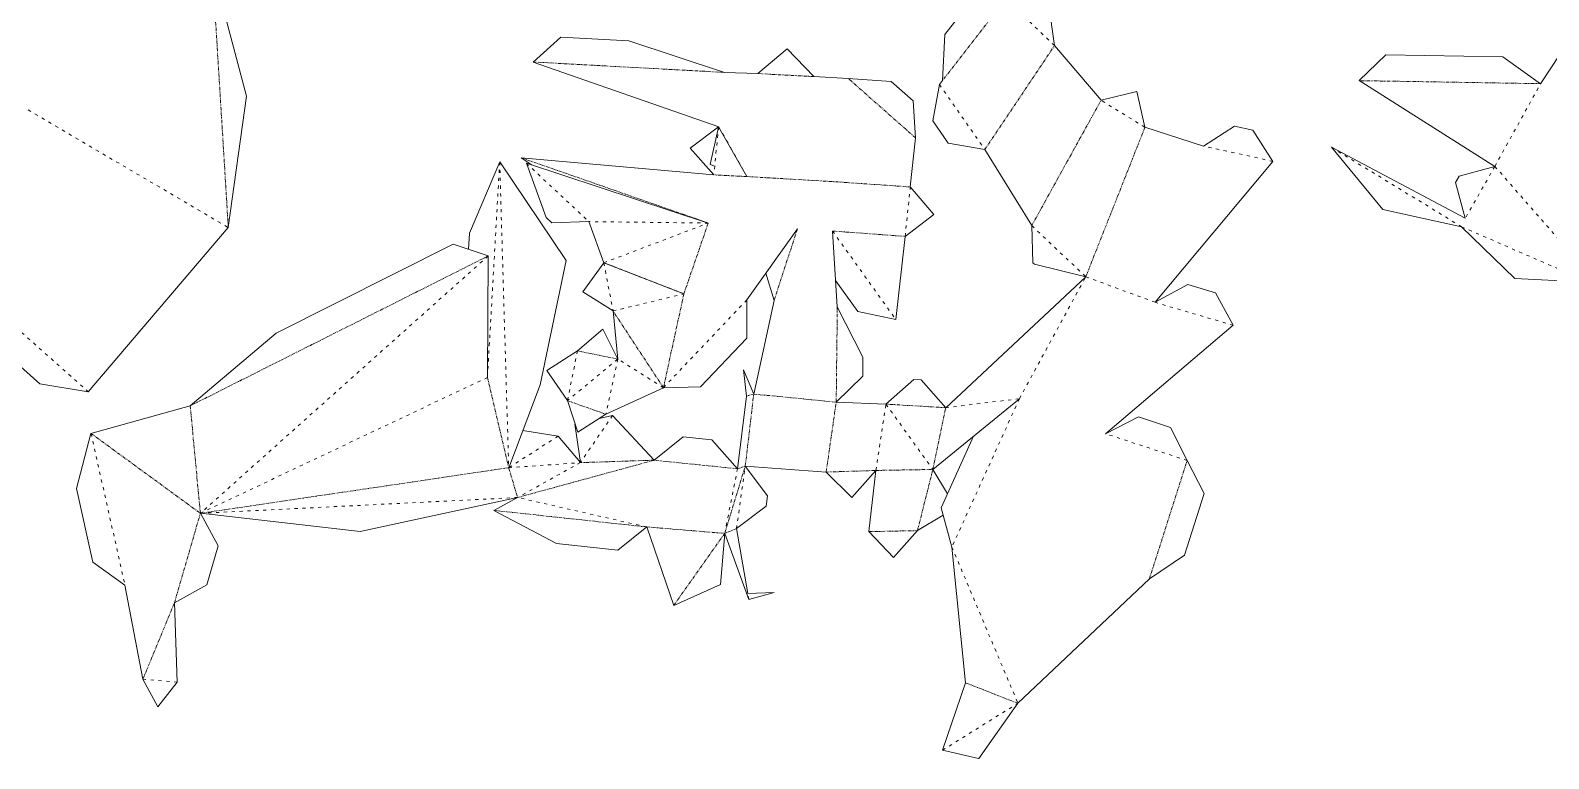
# Model space of a CAD drawing. Extents: x 0 to 2324, y 0 to 839.
# Drawn here: x 300.2 to 589.8, y 0 to 138.9 of the extents above; entities that cross this region are included whole.
import ezdxf

# ---------------------------------------------------------------- set-up
doc = ezdxf.new("R2010")
doc.units = 0
doc.header["$LTSCALE"] = 0.05
doc.header["$MEASUREMENT"] = 0
doc.linetypes.add('ACAD_ISO03W100', pattern=[30, 12, -18])
doc.linetypes.add('ACAD_ISO12W100', pattern=[21, 12, -3, 0, -3, 0, -3])
for name, color, linetype in [('CutLine', 7, 'Continuous'), ('MountainLine', 7, 'Continuous'), ('ValleyLine', 7, 'Continuous')]:
    doc.layers.add(name, color=color, linetype=linetype)

msp = doc.modelspace()

# ---------------------------------------------------------------- linework, layer by layer
at = {"layer": 'CutLine', "color": 1, "linetype": 'Continuous', "lineweight": 0}
for p, q in [((341.453271, 126.323052), (334.941248, 150.782625)), ((479.317141, 143.998659), (474.679019, 138.039689)), ((495.590195, 135.956692), (494.430888, 144.015967)), ((595.765306, 140.009305), (588.30454, 128.693955)), ((401.415858, 137.546743), (396.152161, 132.825145)), ((414.38859, 136.842457), (401.415858, 137.546743)), ((432.613932, 130.845646), (414.38859, 136.842457)), ((474.679019, 138.039689), (474.210808, 129.297717)), ((444.603718, 135.323055), (438.985044, 130.611539)), ((449.697391, 130.048363), (444.603718, 135.323055)), ((504.452867, 125.521107), (495.590195, 135.956692)), ((558.785619, 134.185814), (553.703127, 129.26969)), ((581.10571, 133.814429), (558.785619, 134.185814)), ((588.30454, 128.693955), (581.10571, 133.814429)), ((396.152161, 132.825145), (431.534922, 120.481833)), ((438.984456, 130.611126), (432.613932, 130.845646)), ((456.251063, 129.690564), (449.697391, 130.048363)), ((464.444288, 129.125537), (456.251063, 129.690564)), ((468.631443, 125.427714), (464.444288, 129.125537)), ((473.619602, 128.545079), (472.384863, 121.58265)), ((474.210808, 129.297717), (473.619602, 128.545079)), ((553.703127, 129.26969), (579.567692, 112.924601)), ((337.98411, 101.250316), (341.453271, 126.323052)), ((469.069422, 118.370223), (468.631443, 125.427714)), ((511.251784, 127.224416), (504.452867, 125.521107)), ((512.833939, 120.396289), (511.251784, 127.224416)), ((431.519077, 120.464062), (426.082365, 116.388213)), ((431.509824, 120.372376), (429.88026, 113.265426)), ((436.922922, 110.974268), (431.519077, 120.464062)), ((431.534922, 120.481833), (431.527468, 120.449326)), ((472.384863, 121.58265), (475.325396, 117.374313)), ((523.980253, 116.794641), (512.833939, 120.396289)), ((529.938296, 120.602752), (523.980253, 116.794641)), ((533.408801, 119.838751), (529.938296, 120.602752)), ((537.216913, 113.880707), (533.408801, 119.838751)), ((426.082365, 116.388213), (430.595119, 111.308308)), ((468.07173, 108.99887), (469.069422, 118.370223)), ((475.325396, 117.374313), (482.287825, 116.139573)), ((482.287825, 116.139573), (491.241881, 101.623992)), ((548.402803, 116.556722), (558.218936, 104.71617)), ((573.939875, 103.04645), (548.402803, 116.556722)), ((389.750089, 113.766015), (383.973429, 100.213236)), ((402.450488, 94.989584), (389.750089, 113.766015)), ((393.875259, 114.551053), (395.925023, 113.165616)), ((430.595119, 111.308308), (393.875259, 114.551053)), ((394.837617, 113.523042), (398.599895, 103.172331)), ((429.529845, 102.119835), (394.837617, 113.523042)), ((429.88026, 113.265426), (430.763735, 112.979168)), ((514.778771, 87.002907), (537.216913, 113.880707)), ((436.916474, 110.985591), (436.923447, 110.983332)), ((572.74818, 111.055308), (572.070582, 109.865962)), ((579.567692, 112.924601), (572.74818, 111.055308)), ((472.545459, 103.760775), (468.07173, 108.99887)), ((572.070582, 109.865962), (573.939875, 103.04645)), ((558.218936, 104.71617), (573.240595, 101.413914)), ((398.599895, 103.172331), (399.703687, 102.142152)), ((399.703687, 102.142152), (406.770552, 102.38593)), ((406.770552, 102.38593), (409.640615, 94.544694)), ((467.074688, 99.57478), (472.545459, 103.760775)), ((491.241881, 101.623992), (491.438883, 94.555669)), ((573.240595, 101.413914), (583.415606, 91.524903)), ((311.273226, 69.949882), (337.98411, 101.250316)), ((383.973429, 100.213236), (383.796229, 97.088757)), ((436.913543, 87.487094), (446.545106, 101.035458)), ((446.545056, 101.034666), (446.54394, 101.033818)), ((454.151784, 86.125847), (453.23544, 100.591694)), ((465.324556, 83.724474), (467.074688, 99.57478)), ((380.84607, 98.064936), (347.103162, 81.100561)), ((387.559178, 95.843635), (380.84607, 98.064936)), ((387.420251, 72.68518), (387.559178, 95.843635)), ((397.463702, 71.279106), (402.450488, 94.989584)), ((409.633213, 94.52564), (405.58723, 89.012758)), ((424.880997, 88.613734), (409.633213, 94.52564)), ((409.640615, 94.544694), (409.652236, 94.518264)), ((491.438883, 94.555669), (491.733832, 94.276714)), ((491.733832, 94.276714), (501.549056, 91.875783)), ((278.813809, 92.154822), (302.059818, 71.458274)), ((440.515892, 92.554385), (442.086872, 87.330102)), ((453.831842, 91.176599), (458.057156, 85.281272)), ((501.549056, 91.875783), (474.825731, 66.914882)), ((520.986942, 90.387964), (514.778771, 87.002907)), ((526.297493, 88.825165), (520.986942, 90.387964)), ((583.415606, 91.524903), (597.586078, 90.803023)), ((405.58723, 89.012758), (411.367054, 85.358243)), ((436.869729, 80.182284), (436.913543, 87.487094)), ((442.086872, 87.330102), (438.213408, 69.510583)), ((529.682551, 82.616994), (526.297493, 88.825165)), ((411.367054, 85.358243), (412.263248, 76.195506)), ((459.040208, 76.529573), (454.151784, 86.125847)), ((458.057156, 85.281272), (465.324556, 83.724474)), ((347.103162, 81.100561), (330.726411, 67.270745)), ((409.41252, 81.870752), (404.585687, 77.743191)), ((412.263248, 76.195506), (409.41252, 81.870752)), ((505.321361, 61.953316), (529.682551, 82.616994)), ((428.056138, 70.906845), (436.869729, 80.182284)), ((404.585687, 77.743191), (398.732399, 73.982373)), ((458.998049, 72.914563), (459.040208, 76.529573)), ((398.732399, 73.982373), (402.68408, 68.256208)), ((438.213408, 69.510583), (436.23844, 74.160562)), ((436.23844, 74.160562), (436.815181, 69.141581)), ((453.940081, 67.973211), (458.998049, 72.914563)), ((302.059818, 71.458274), (311.273226, 69.949882)), ((391.470807, 55.469983), (397.463702, 71.279106)), ((410.021016, 65.654666), (420.987374, 70.726366)), ((420.987374, 70.726366), (428.056138, 70.906845)), ((468.716671, 72.286423), (463.429101, 67.591575)), ((470.130883, 72.202452), (468.716671, 72.286423)), ((474.825731, 66.914882), (470.130883, 72.202452)), ((330.726411, 67.270745), (311.793358, 62.021981)), ((402.68408, 68.256208), (404.681575, 62.242917)), ((436.815181, 69.141581), (435.11275, 55.269969)), ((463.429101, 67.591575), (453.940081, 67.973211)), ((472.371925, 55.135897), (488.882595, 68.624898)), ((404.172077, 63.776717), (404.092366, 63.758296)), ((404.092366, 63.758296), (405.133387, 56.436586)), ((404.681575, 62.242917), (410.021016, 65.654666)), ((411.297797, 65.423503), (408.730808, 64.830261)), ((419.234493, 56.909038), (411.297797, 65.423503)), ((511.631226, 65.144804), (505.321361, 61.953316)), ((517.706453, 63.150894), (511.631226, 65.144804)), ((311.793358, 62.021981), (309.020016, 51.529835)), ((400.918221, 61.493095), (394.169783, 62.589821)), ((405.133387, 56.436586), (400.918221, 61.493095)), ((424.721473, 61.369201), (419.234493, 56.909038)), ((430.195871, 60.804094), (424.721473, 61.369201)), ((480.13878, 61.481316), (473.933842, 47.844903)), ((520.897941, 56.841029), (517.706453, 63.150894)), ((435.11275, 55.269969), (430.195871, 60.804094)), ((440.851736, 50.132646), (436.596146, 55.779765)), ((436.596146, 55.779765), (452.01891, 54.634985)), ((475.144882, 50.506372), (472.371925, 55.135897)), ((524.136668, 50.55528), (520.897941, 56.841029)), ((452.01891, 54.634985), (456.934068, 49.79481)), ((456.934068, 49.79481), (461.518677, 54.94917)), ((461.518677, 54.94917), (460.142731, 43.287104)), ((309.020016, 51.529835), (312.16629, 37.486122)), ((363.158374, 43.286124), (393.165194, 49.7868)), ((393.165194, 49.7868), (388.654417, 47.330662)), ((440.567847, 48.112376), (440.851736, 50.132646)), ((520.369285, 38.779075), (524.136668, 50.55528)), ((332.654124, 46.773069), (363.158374, 43.286124)), ((336.06841, 40.580924), (332.654124, 46.773069)), ((388.654417, 47.330662), (400.59611, 41.009097)), ((434.920728, 43.856786), (440.567847, 48.112376)), ((469.446334, 43.471023), (474.333821, 46.398492)), ((473.933842, 47.844903), (476.010328, 40.335891)), ((412.297154, 39.742771), (417.806103, 44.17577)), ((417.806103, 44.17577), (422.951776, 29.224518)), ((437.105334, 31.461416), (434.920728, 43.856786)), ((464.893356, 38.38004), (469.446334, 43.471023)), ((333.9114, 33.121519), (336.06841, 40.580924)), ((400.59611, 41.009097), (412.297154, 39.742771)), ((431.894169, 33.193795), (432.678313, 42.94606)), ((432.678313, 42.94606), (437.28204, 30.327514)), ((460.142731, 43.287104), (464.893356, 38.38004)), ((476.010328, 40.335891), (478.627969, 14.452049)), ((513.672208, 34.254605), (520.369285, 38.779075)), ((312.16629, 37.486122), (318.271824, 33.104688)), ((318.271824, 33.104688), (321.685158, 15.153806)), ((327.719256, 29.707233), (333.9114, 33.121519)), ((422.951776, 29.224518), (431.894169, 33.193795)), ((488.606264, 10.543856), (513.672208, 34.254605)), ((328.234442, 14.564892), (327.719256, 29.707233)), ((442.134057, 31.664364), (437.105334, 31.461416)), ((437.28204, 30.327514), (442.134057, 31.664364)), ((321.685158, 15.153806), (324.512005, 9.879442)), ((324.512005, 9.879442), (328.234442, 14.564892)), ((478.627969, 14.452049), (474.21483, 1.611463)), ((481.117818, 0.011166), (488.606264, 10.543856)), ((474.21483, 1.611463), (481.099827, 0)), ((481.099827, 0), (481.117818, 0.011166))]:
    msp.add_line(p, q, dxfattribs=at)
at = {"layer": 'MountainLine', "color": 1, "linetype": 'ACAD_ISO03W100', "lineweight": 0}
for p, q in [((495.590195, 135.956692), (486.333914, 144.873246)), ((473.619602, 128.545079), (482.287825, 116.139573)), ((579.567692, 112.924601), (588.30454, 128.693955)), ((512.833939, 120.396289), (504.452867, 125.521107)), ((299.811934, 123.693071), (337.98411, 101.250316)), ((431.519077, 120.464062), (430.595119, 111.308308)), ((431.534922, 120.481833), (436.923447, 110.983332)), ((537.216913, 113.880707), (523.980253, 116.794641)), ((548.402803, 116.556722), (573.240595, 101.413914)), ((389.750089, 113.766015), (387.420251, 72.68518)), ((389.750089, 113.766015), (391.470807, 55.469983)), ((394.837617, 113.523042), (406.770552, 102.38593)), ((579.567692, 112.924601), (573.939875, 103.04645)), ((579.567692, 112.924601), (598.030215, 91.839904)), ((467.074688, 99.57478), (468.07173, 108.99887)), ((429.529845, 102.119835), (406.770552, 102.38593)), ((409.640615, 94.544694), (429.529845, 102.119835)), ((491.241881, 101.623992), (501.549056, 91.875783)), ((573.240595, 101.413914), (597.586078, 90.803023)), ((278.404248, 99.214019), (311.273226, 69.949882)), ((453.23544, 100.591694), (465.324556, 83.724474)), ((387.559178, 95.843635), (332.654124, 46.773069)), ((409.633213, 94.52564), (411.367054, 85.358243)), ((488.882595, 68.624898), (501.549056, 91.875783)), ((501.549056, 91.875783), (514.778771, 87.002907)), ((411.367054, 85.358243), (424.880997, 88.613734)), ((420.987374, 70.726366), (436.913543, 87.487094)), ((529.682551, 82.616994), (514.778771, 87.002907)), ((404.585687, 77.743191), (402.68408, 68.256208)), ((412.263248, 76.195506), (402.68408, 68.256208)), ((412.263248, 76.195506), (410.021016, 65.654666)), ((420.987374, 70.726366), (412.263248, 76.195506)), ((332.654124, 46.773069), (387.420251, 72.68518)), ((461.518677, 54.94917), (463.429101, 67.591575)), ((463.429101, 67.591575), (472.371925, 55.135897)), ((474.825731, 66.914882), (488.882595, 68.624898)), ((488.882595, 68.624898), (476.010328, 40.335891)), ((411.297797, 65.423503), (405.133387, 56.436586)), ((311.793358, 62.021981), (318.271824, 33.104688)), ((400.918221, 61.493095), (391.470807, 55.469983)), ((520.897941, 56.841029), (505.321361, 61.953316)), ((391.470807, 55.469983), (405.133387, 56.436586)), ((405.133387, 56.436586), (393.165194, 49.7868)), ((432.678313, 42.94606), (435.11275, 55.269969)), ((434.920728, 43.856786), (436.596146, 55.779765)), ((332.654124, 46.773069), (393.165194, 49.7868)), ((417.806103, 44.17577), (393.165194, 49.7868)), ((476.010328, 40.335891), (488.606264, 10.543856)), ((437.28204, 30.327514), (437.105334, 31.461416)), ((321.685158, 15.153806), (328.234442, 14.564892)), ((474.21483, 1.611463), (488.606264, 10.543856))]:
    msp.add_line(p, q, dxfattribs=at)
at = {"layer": 'ValleyLine', "color": 1, "linetype": 'ACAD_ISO12W100', "lineweight": 0}
for p, q in [((337.98411, 101.250316), (334.941248, 150.782625)), ((486.333914, 144.873246), (474.210808, 129.297717)), ((482.287825, 116.139573), (495.590195, 135.956692)), ((432.613932, 130.845646), (396.152161, 132.825145)), ((449.697391, 130.048363), (438.985044, 130.611539)), ((469.069422, 118.370223), (456.251063, 129.690564)), ((588.30454, 128.693955), (553.703127, 129.26969)), ((491.241881, 101.623992), (504.452867, 125.521107)), ((512.833939, 120.396289), (501.549056, 91.875783)), ((393.875259, 114.551053), (429.529845, 102.119835)), ((436.922922, 110.974268), (430.595119, 111.308308)), ((436.923184, 110.9788), (447.623915, 110.358781)), ((447.623915, 110.358781), (454.221476, 109.962298)), ((454.221476, 109.962298), (468.07173, 108.99887)), ((424.880997, 88.613734), (429.529845, 102.119835)), ((446.545056, 101.034666), (442.086872, 87.330102)), ((453.23544, 100.591694), (467.074688, 99.57478)), ((387.559178, 95.843635), (330.726411, 67.270745)), ((409.640615, 94.544694), (424.880997, 88.613734)), ((424.880997, 88.613734), (420.987374, 70.726366)), ((420.987374, 70.726366), (411.367054, 85.358243)), ((453.940081, 67.973211), (454.151784, 86.125847)), ((412.263248, 76.195506), (404.585687, 77.743191)), ((387.420251, 72.68518), (391.470807, 55.469983)), ((436.596146, 55.779765), (438.213408, 69.510583)), ((438.213408, 69.510583), (436.815181, 69.141581)), ((438.213408, 69.510583), (453.940081, 67.973211)), ((332.654124, 46.773069), (330.726411, 67.270745)), ((402.68408, 68.256208), (410.021016, 65.654666)), ((452.01891, 54.634985), (453.940081, 67.973211)), ((474.825731, 66.914882), (463.429101, 67.591575)), ((472.371925, 55.135897), (474.825731, 66.914882)), ((311.793358, 62.021981), (332.654124, 46.773069)), ((391.470807, 55.469983), (332.654124, 46.773069)), ((391.470807, 55.469983), (393.165194, 49.7868)), ((393.165194, 49.7868), (419.234493, 56.909038)), ((419.234493, 56.909038), (405.133387, 56.436586)), ((435.11275, 55.269969), (419.234493, 56.909038)), ((432.678313, 42.94606), (436.596146, 55.779765)), ((435.11275, 55.269969), (436.596146, 55.779765)), ((461.518677, 54.94917), (472.371925, 55.135897)), ((469.446334, 43.471023), (472.371925, 55.135897)), ((513.672208, 34.254605), (520.897941, 56.841029)), ((452.01891, 54.634985), (461.518677, 54.94917)), ((327.719256, 29.707233), (332.654124, 46.773069)), ((388.654417, 47.330662), (417.806103, 44.17577)), ((417.806103, 44.17577), (432.678313, 42.94606)), ((434.920728, 43.856786), (432.678313, 42.94606)), ((460.142731, 43.287104), (469.446334, 43.471023)), ((422.951776, 29.224518), (432.678313, 42.94606)), ((327.719256, 29.707233), (321.685158, 15.153806)), ((488.606264, 10.543856), (478.627969, 14.452049))]:
    msp.add_line(p, q, dxfattribs=at)

doc.saveas('drawing.dxf')
